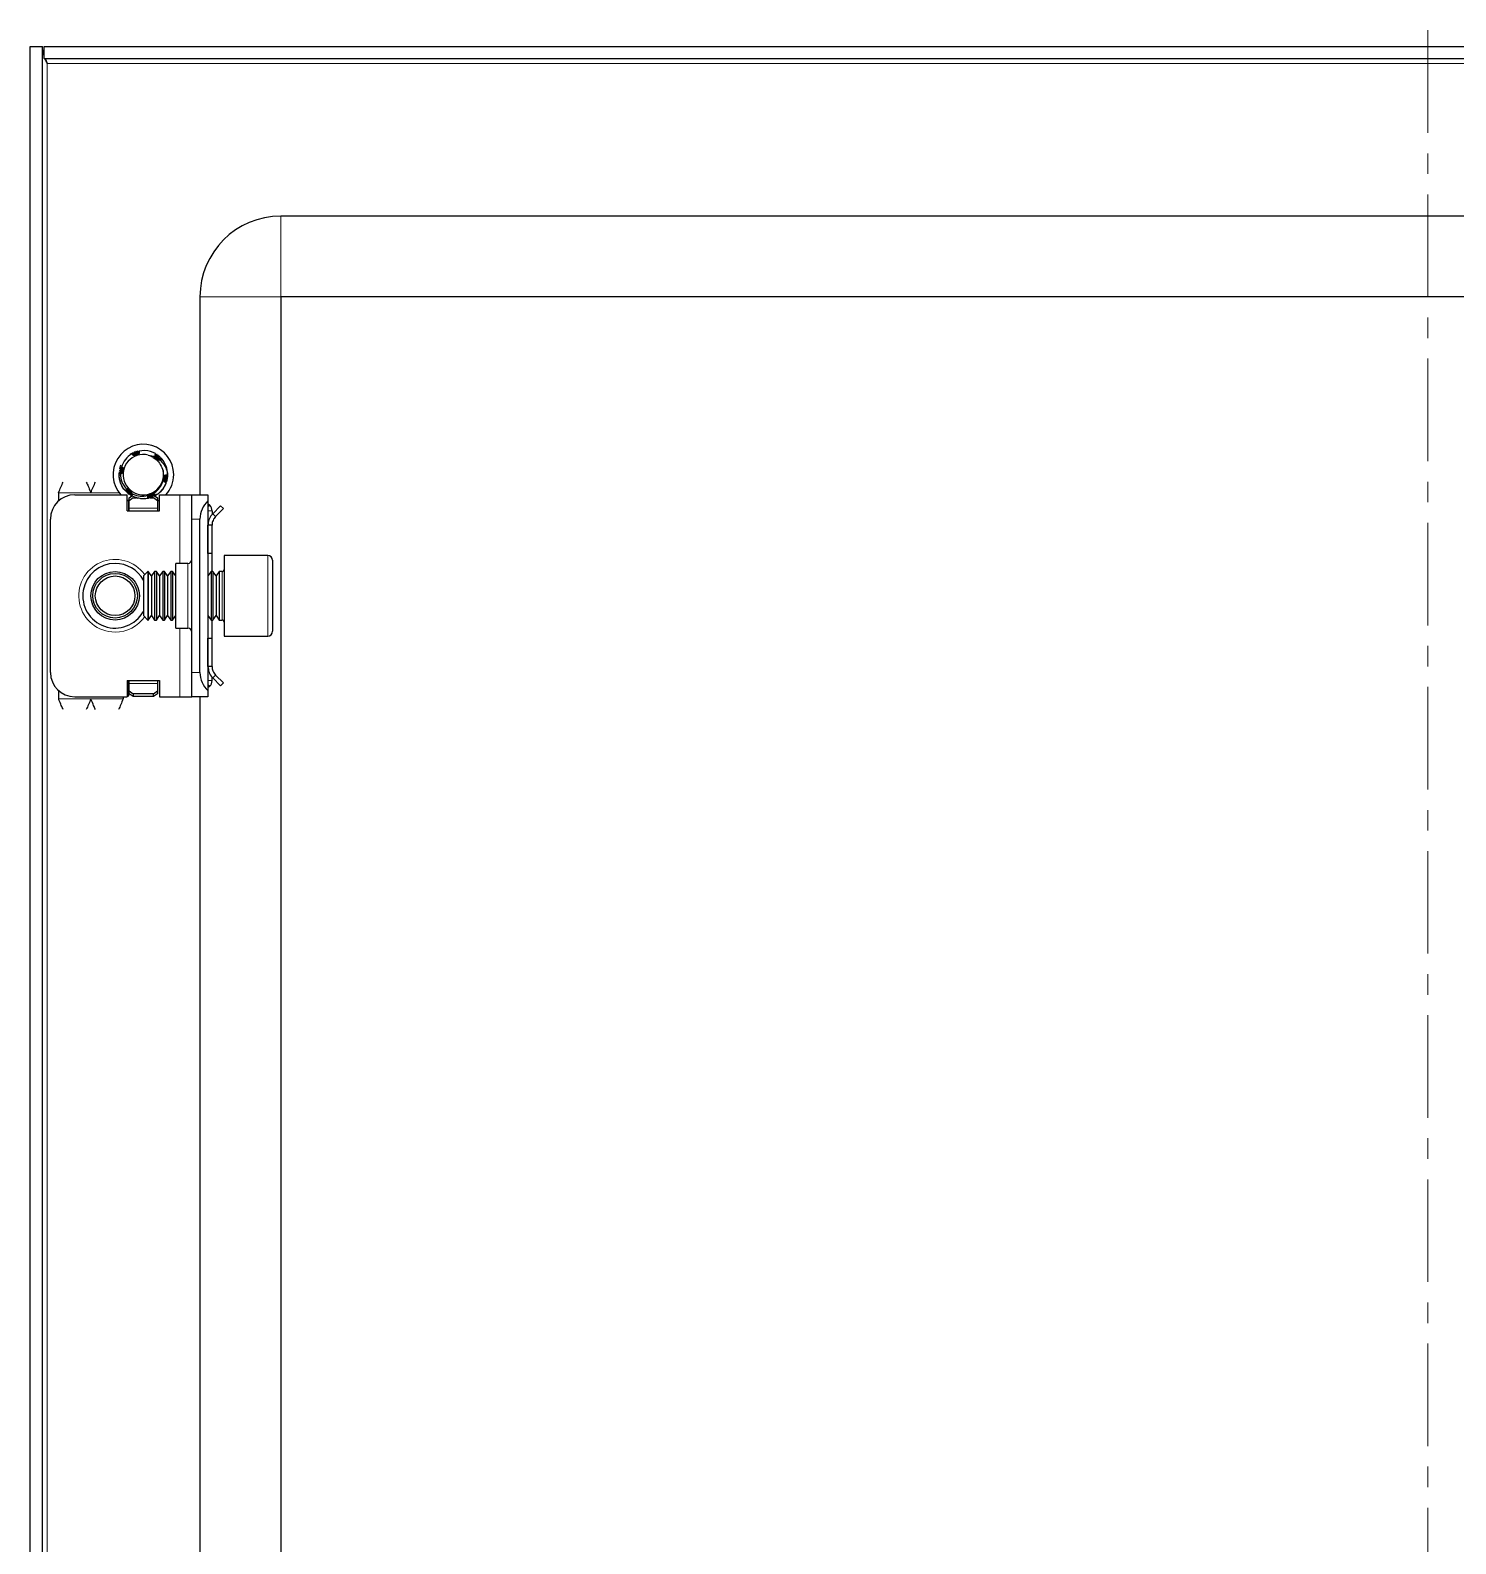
# Model space of a CAD drawing. Header units: millimetres. Extents: x 171 to 1290, y -693 to 1285.
# Drawn here: x 943.4 to 1119.9, y 984.7 to 1172.1 of the extents above; entities that cross this region are included whole.
import ezdxf

# ---------------------------------------------------------------- set-up
doc = ezdxf.new("R2010")
doc.units = ezdxf.units.MM
doc.linetypes.add('CENTERX2', pattern=[20.32, 12.7, -2.54, 2.54, -2.54])
doc.layers.add('FORMAT', color=7, linetype='Continuous')

msp = doc.modelspace()

# ---------------------------------------------------------------- linework, layer by layer
at = {"color": 7, "linetype": 'Continuous', "lineweight": 25}
for p, q in [((943.44, 1170.09), (944.94, 1170.09)), ((943.44, -590.91), (943.44, 1170.09)), ((944.94, -590.91), (944.94, 1170.09)), ((945.14, 1168.59), (945.14, 1170.09)), ((945.14, 1170.09), (1287.74, 1170.09)), ((945.14, 1168.59), (1287.74, 1168.59)), ((1258.44, 1149.09), (974.44, 1149.09)), ((964.44, 1139.09), (964.44, 1114.59)), ((974.44, 1139.09), (974.44, -559.91)), ((1258.44, 1139.09), (974.44, 1139.09)), ((955.82, 1119.61), (956.02, 1119.73)), ((955.99, 1119.72), (955.95, 1119.69)), ((955.99, 1119.65), (955.95, 1119.69)), ((955.99, 1119.72), (956.21, 1119.8)), ((956.17, 1119.81), (956.13, 1119.79)), ((956.36, 1119.89), (956.32, 1119.87)), ((956.36, 1119.89), (956.59, 1119.96)), ((956.56, 1119.96), (956.51, 1119.94)), ((956.75, 1120.01), (956.7, 1120)), ((957.64, 1120.08), (956.89, 1120.01)), ((959.13, 1119.57), (959.09, 1119.59)), ((959.3, 1119.44), (959.26, 1119.47)), ((959.46, 1119.31), (959.42, 1119.34)), ((959.6, 1119.17), (959.57, 1119.2)), ((959.6, 1119.17), (959.72, 1119.04)), ((959.71, 1119.05), (959.7, 1119.07)), ((954.44, 1117.18), (954.47, 1117.44)), ((954.44, 1116.98), (954.46, 1117.22)), ((954.44, 1117.18), (954.44, 1117.13)), ((954.44, 1116.98), (954.44, 1116.93)), ((954.45, 1117.39), (954.45, 1117.34)), ((954.45, 1116.78), (954.46, 1116.73)), ((954.48, 1117.6), (954.47, 1117.55)), ((954.48, 1116.59), (954.49, 1116.54)), ((954.52, 1117.79), (954.51, 1117.75)), ((954.52, 1117.79), (954.6, 1118.03)), ((954.57, 1117.98), (954.56, 1117.94)), ((959.73, 1117.96), (959.9, 1117.55)), ((960.43, 1116.89), (960.37, 1116.58)), ((960.41, 1116.69), (960.42, 1116.74)), ((960.43, 1116.89), (960.43, 1116.94)), ((960.44, 1117.09), (960.44, 1117.09)), ((946.94, 1114.84), (946.94, 1113.83)), ((954.52, 1116.41), (954.53, 1116.36)), ((954.57, 1116.23), (954.58, 1116.18)), ((954.62, 1116.05), (954.63, 1116.04)), ((955.21, 1115.08), (955.24, 1115.05)), ((955.35, 1114.94), (955.38, 1114.91)), ((955.66, 1114.68), (955.45, 1114.86)), ((955.5, 1114.8), (955.53, 1114.77)), ((959.7, 1115.12), (959.54, 1115)), ((959.68, 1115.16), (959.56, 1114.97)), ((960.21, 1115.97), (960.1, 1115.79)), ((960.22, 1115.97), (960.12, 1115.79)), ((960.27, 1116.11), (960.29, 1116.15)), ((960.33, 1116.29), (960.34, 1116.34)), ((960.38, 1116.48), (960.39, 1116.53)), ((948.94, 1114.59), (955.44, 1114.59)), ((955.44, 1112.59), (955.44, 1114.59)), ((955.64, 1113.8), (955.44, 1113.92)), ((955.64, 1112.59), (955.64, 1113.8)), ((955.66, 1114.68), (955.7, 1114.65)), ((955.69, 1114.21), (956.03, 1114.45)), ((956.19, 1114.21), (955.69, 1113.86)), ((955.69, 1113.86), (955.69, 1114.21)), ((955.69, 1112.94), (955.69, 1113.86)), ((955.69, 1112.59), (955.69, 1112.94)), ((955.83, 1114.56), (955.87, 1114.53)), ((956.01, 1114.45), (955.87, 1114.57)), ((956.01, 1114.45), (956.01, 1114.56)), ((956.01, 1114.45), (956.05, 1114.43)), ((956.19, 1114.21), (956.59, 1114.21)), ((956.36, 1114.29), (956.41, 1114.27)), ((956.54, 1114.23), (956.58, 1114.21)), ((956.72, 1114.18), (956.76, 1114.17)), ((958.04, 1114.15), (958.08, 1114.16)), ((958.28, 1114.21), (958.69, 1114.21)), ((959.19, 1113.86), (958.69, 1114.21)), ((958.78, 1114.5), (959.19, 1114.21)), ((959.19, 1114.21), (959.19, 1113.86)), ((959.44, 1113.92), (959.19, 1113.77)), ((959.19, 1113.86), (959.19, 1112.94)), ((959.19, 1112.94), (959.19, 1112.59)), ((959.44, 1112.59), (959.44, 1114.59)), ((959.44, 1114.59), (961.94, 1114.59)), ((961.94, 1114.59), (963.44, 1114.59)), ((963.44, 1114.59), (965.44, 1114.59)), ((963.44, 1111.59), (963.44, 1114.59)), ((965.44, 1114.59), (965.44, 1113.83)), ((965.44, 1113.83), (965.44, 1090.35)), ((965.44, 1113.5), (965.65, 1113.3)), ((966.02, 1112.25), (967, 1113.23)), ((966.38, 1111.9), (967.35, 1112.88)), ((967, 1113.23), (967.35, 1112.88)), ((945.94, 1092.59), (945.94, 1111.59)), ((955.44, 1112.59), (959.44, 1112.59)), ((963.44, 1092.59), (963.44, 1111.59)), ((964.44, 1092.59), (964.44, 1111.59)), ((965.94, 1112.59), (965.94, 1112.13)), ((966.38, 1111.9), (966.02, 1112.25)), ((965.94, 1110.84), (965.44, 1110.84)), ((965.44, 1107.34), (965.44, 1110.84)), ((965.94, 1107.34), (965.94, 1110.84)), ((965.94, 1107.34), (965.44, 1107.34)), ((965.94, 1105.09), (965.94, 1107.34)), ((962.94, 1106.09), (961.44, 1106.09)), ((961.44, 1098.09), (961.44, 1106.09)), ((972.84, 1107.09), (967.44, 1107.09)), ((967.44, 1107.09), (967.44, 1099.4)), ((973.44, 1106.49), (973.44, 1099.72)), ((957.99, 1105.09), (957.44, 1104.54)), ((957.44, 1104.54), (957.44, 1100.77)), ((958.05, 1105.09), (957.99, 1105.09)), ((957.99, 1105.09), (957.99, 1100.47)), ((958.44, 1104.54), (958.05, 1105.09)), ((958.05, 1105.09), (958.05, 1104.62)), ((958.05, 1104.62), (958.05, 1099.09)), ((958.83, 1105.09), (958.44, 1104.54)), ((958.44, 1104.54), (958.44, 1104.15)), ((958.44, 1104.15), (958.44, 1099.64)), ((959.05, 1105.09), (958.83, 1105.09)), ((958.83, 1105.09), (958.83, 1104.62)), ((958.83, 1104.62), (958.83, 1099.09)), ((959.44, 1104.54), (959.05, 1105.09)), ((959.05, 1105.09), (959.05, 1104.62)), ((959.05, 1104.62), (959.05, 1099.09)), ((959.83, 1105.09), (959.44, 1104.54)), ((959.44, 1104.54), (959.44, 1104.15)), ((959.44, 1104.15), (959.44, 1099.64)), ((960.05, 1105.09), (959.83, 1105.09)), ((959.83, 1105.09), (959.83, 1104.62)), ((959.83, 1104.62), (959.83, 1099.09)), ((960.44, 1104.54), (960.05, 1105.09)), ((960.05, 1105.09), (960.05, 1104.62)), ((960.05, 1104.62), (960.05, 1099.09)), ((960.83, 1105.09), (960.44, 1104.54)), ((960.44, 1104.54), (960.44, 1104.15)), ((960.44, 1104.15), (960.44, 1099.64)), ((961.05, 1105.09), (960.83, 1105.09)), ((960.83, 1105.09), (960.83, 1104.62)), ((960.83, 1104.62), (960.83, 1099.09)), ((961.44, 1104.54), (961.05, 1105.09)), ((961.05, 1105.09), (961.05, 1104.62)), ((961.05, 1104.62), (961.05, 1099.09)), ((965.83, 1105.09), (965.44, 1104.54)), ((966.05, 1105.09), (965.83, 1105.09)), ((965.83, 1105.09), (965.83, 1104.62)), ((965.83, 1104.62), (965.83, 1099.09)), ((966.44, 1104.54), (966.05, 1105.09)), ((966.05, 1105.09), (966.05, 1104.62)), ((966.05, 1104.62), (966.05, 1099.09)), ((966.83, 1105.09), (966.44, 1104.54)), ((966.44, 1104.54), (966.44, 1104.15)), ((966.44, 1104.15), (966.44, 1099.64)), ((967.19, 1105.09), (966.83, 1105.09)), ((966.83, 1105.09), (966.83, 1104.62)), ((966.83, 1104.62), (966.83, 1099.09)), ((957.44, 1100.77), (957.44, 1099.64)), ((957.99, 1100.47), (957.99, 1099.09)), ((973.44, 1099.72), (973.44, 1097.69)), ((957.44, 1099.64), (957.99, 1099.09)), ((957.99, 1099.09), (958.05, 1099.09)), ((958.05, 1099.09), (958.44, 1099.64)), ((958.44, 1099.64), (958.83, 1099.09)), ((958.83, 1099.09), (959.05, 1099.09)), ((959.05, 1099.09), (959.44, 1099.64)), ((959.44, 1099.64), (959.83, 1099.09)), ((959.83, 1099.09), (960.05, 1099.09)), ((960.05, 1099.09), (960.44, 1099.64)), ((960.44, 1099.64), (960.83, 1099.09)), ((960.83, 1099.09), (961.05, 1099.09)), ((961.05, 1099.09), (961.44, 1099.64)), ((961.44, 1098.09), (962.94, 1098.09)), ((965.44, 1099.64), (965.83, 1099.09)), ((965.83, 1099.09), (966.05, 1099.09)), ((965.94, 1096.84), (965.94, 1099.09)), ((966.05, 1099.09), (966.44, 1099.64)), ((966.44, 1099.64), (966.83, 1099.09)), ((966.83, 1099.09), (967.19, 1099.09)), ((967.44, 1099.4), (967.44, 1097.09)), ((965.44, 1096.84), (965.94, 1096.84)), ((965.44, 1093.34), (965.44, 1096.84)), ((965.94, 1093.34), (965.94, 1096.84)), ((967.44, 1097.09), (972.84, 1097.09)), ((963.44, 1089.59), (963.44, 1092.59)), ((965.94, 1093.34), (965.44, 1093.34)), ((966.38, 1092.28), (966.02, 1091.93)), ((966.38, 1092.28), (967.35, 1091.3)), ((946.94, 1090.35), (946.94, 1089.34)), ((955.44, 1091.59), (955.44, 1089.59)), ((955.44, 1091.59), (959.44, 1091.59)), ((955.64, 1089.71), (955.64, 1091.59)), ((955.69, 1091.24), (955.69, 1091.59)), ((955.69, 1090.32), (955.69, 1091.24)), ((959.19, 1091.59), (959.19, 1091.24)), ((959.19, 1091.24), (959.19, 1090.32)), ((959.44, 1091.59), (959.44, 1089.59)), ((965.65, 1090.88), (965.44, 1090.68)), ((965.44, 1090.35), (965.44, 1089.59)), ((965.94, 1091.59), (965.94, 1091.98)), ((966.02, 1091.93), (967, 1090.95)), ((967, 1090.95), (967.35, 1091.3)), ((948.94, 1089.59), (955.44, 1089.59)), ((954.94, 1089.59), (954.94, 1089.34)), ((955.44, 1089.71), (955.64, 1089.71)), ((955.69, 1089.97), (955.69, 1090.32)), ((955.69, 1090.32), (956.19, 1089.97)), ((956.19, 1089.62), (955.69, 1089.97)), ((956.19, 1089.97), (956.19, 1089.62)), ((958.69, 1089.97), (956.19, 1089.97)), ((958.69, 1089.62), (956.19, 1089.62)), ((958.69, 1089.97), (959.19, 1090.32)), ((958.69, 1089.62), (958.69, 1089.97)), ((959.19, 1089.97), (958.69, 1089.62)), ((959.19, 1090.32), (959.19, 1089.97)), ((959.44, 1089.59), (961.94, 1089.59)), ((961.94, 1089.59), (963.44, 1089.59)), ((965.44, 1089.59), (963.44, 1089.59)), ((964.44, 1089.59), (964.44, 614.59))]:
    msp.add_line(p, q, dxfattribs=at)
at = {"color": 8, "linetype": 'Continuous', "lineweight": 18}
for p, q in [((945.54, -588.81), (945.54, 1167.99)), ((945.54, 1167.99), (1287.34, 1167.99)), ((974.44, 1139.09), (974.44, 1149.09)), ((974.44, 1139.09), (964.44, 1139.09)), ((946.94, 1114.84), (950.94, 1114.84)), ((950.94, 1114.84), (954.44, 1114.84)), ((959.19, 1112.94), (955.69, 1112.94)), ((961.94, 1106.09), (961.94, 1114.59)), ((965.44, 1113.09), (965.65, 1113.3)), ((964.44, 1111.59), (963.44, 1111.59)), ((965.44, 1112.59), (965.94, 1112.59)), ((962.94, 1098.09), (962.94, 1106.09)), ((972.84, 1099.4), (972.84, 1107.09)), ((967.19, 1099.09), (967.19, 1105.09)), ((961.94, 1089.59), (961.94, 1098.09)), ((972.84, 1097.09), (972.84, 1099.4)), ((963.44, 1092.59), (964.44, 1092.59)), ((955.69, 1091.24), (959.19, 1091.24)), ((965.44, 1091.59), (965.94, 1091.59)), ((965.44, 1091.09), (965.65, 1090.88)), ((946.94, 1089.34), (950.94, 1089.34)), ((954.94, 1089.34), (950.94, 1089.34))]:
    msp.add_line(p, q, dxfattribs=at)
at = {"color": 7, "linetype": 'Continuous', "lineweight": 25}
for radius in [3, 2.76, 2.45]:
    msp.add_circle((953.94, 1102.09), radius, dxfattribs=at)
for centre, radius, start, end in [((974.44, 1139.09), 10, 90, 180), ((957.44, 1117.09), 3.75, 0, 221.8103), ((957.44, 1117.09), 2.5, 108.5944, 168.5944), ((957.44, 1117.09), 2.5, 75.8881, 108.5944), ((957.44, 1117.09), 3, 59.9286, 86.2193), ((957.44, 1117.09), 3, 360, 40.7437), ((957.44, 1117.09), 2.5, 168.5944, 228.5944), ((957.44, 1117.09), 2.5, 288.5944, 348.5944), ((957.44, 1117.09), 2.5, 348.5944, 10.5165), ((957.44, 1117.09), 3.75, 318.1897, 0), ((957.44, 1117.09), 2.5, 228.5944, 288.5944), ((948.94, 1111.59), 3, 90, 180), ((967.44, 1111.59), 3, 131.8103, 180), ((964.94, 1112.59), 1, 360, 45), ((953.94, 1102.09), 4, 90, 331.045), ((953.94, 1102.09), 4, 28.955, 90), ((962.94, 1106.59), 0.5, 270, 0), ((967.19, 1105.34), 0.25, 270, 0), ((972.84, 1106.49), 0.6, 0, 90), ((962.94, 1097.59), 0.5, 0, 90), ((967.19, 1098.84), 0.25, 360, 90), ((972.84, 1097.69), 0.6, 270, 360), ((948.94, 1092.59), 3, 180, 270), ((967.44, 1092.59), 3, 180, 228.1897), ((964.94, 1091.59), 1, 315, 0)]:
    msp.add_arc(centre, radius, start, end, dxfattribs=at)
at = {"color": 8, "linetype": 'Continuous', "lineweight": 18}
for start, end in [(35.4622, 270), (270, 324.5378)]:
    msp.add_arc((953.94, 1102.09), 4.5, start, end, dxfattribs=at)
at = {"color": 7, "linetype": 'Continuous', "lineweight": 25}
for points, knots in [([(945.14, 1168.98), (945.13, 1169.01), (944.99, 1169.38), (944.96, 1169.75), (944.94, 1170.09)], [0, 0, 0, 0, 0.09093, 1, 1, 1, 1]), ([(945.54, 1167.99), (945.45, 1168.17), (945.36, 1168.37), (945.29, 1168.57), (945.28, 1168.59)], [0, 0, 0, 0, 0.908361, 1, 1, 1, 1]), ([(955.98, 1119.64), (955.9, 1119.59), (955.55, 1119.36), (955.06, 1118.86), (954.84, 1118.3), (954.74, 1118.06)], [0, 0, 0, 0, 0.128781, 0.613629, 1, 1, 1, 1]), ([(956.64, 1119.46), (956.63, 1119.46), (956.58, 1119.44), (956.5, 1119.43), (956.41, 1119.43), (956.31, 1119.44), (956.23, 1119.47), (956.15, 1119.5), (956.07, 1119.55), (956.01, 1119.6), (955.98, 1119.63), (955.98, 1119.64)], [0, 0, 0, 0, 0.04296, 0.1733, 0.274263, 0.401081, 0.527716, 0.654259, 0.780759, 0.936852, 1, 1, 1, 1]), ([(955.99, 1119.72), (956.02, 1119.7), (956.08, 1119.66), (956.15, 1119.59), (956.19, 1119.53), (956.21, 1119.49), (956.21, 1119.48)], [0, 0, 0, 0, 0.319514, 0.608493, 0.891527, 1, 1, 1, 1]), ([(956.28, 1119.45), (956.28, 1119.45), (956.28, 1119.49), (956.27, 1119.56), (956.24, 1119.65), (956.19, 1119.73), (956.15, 1119.77), (956.13, 1119.79)], [0, 0, 0, 0, 0.00279, 0.269575, 0.536371, 0.765499, 1, 1, 1, 1]), ([(956.17, 1119.81), (956.2, 1119.79), (956.26, 1119.75), (956.32, 1119.67), (956.36, 1119.59), (956.39, 1119.51), (956.39, 1119.46), (956.39, 1119.43)], [0, 0, 0, 0, 0.234253, 0.442787, 0.646465, 0.841043, 1, 1, 1, 1]), ([(956.43, 1119.43), (956.43, 1119.46), (956.44, 1119.52), (956.43, 1119.62), (956.41, 1119.71), (956.37, 1119.8), (956.34, 1119.85), (956.32, 1119.87)], [0, 0, 0, 0, 0.181695, 0.396783, 0.61186, 0.803681, 1, 1, 1, 1]), ([(956.36, 1119.89), (956.39, 1119.87), (956.44, 1119.82), (956.49, 1119.74), (956.52, 1119.65), (956.54, 1119.57), (956.54, 1119.5), (956.53, 1119.45), (956.53, 1119.44)], [0, 0, 0, 0, 0.2087239, 0.3910499, 0.5682192, 0.7368298, 0.8948531, 1, 1, 1, 1]), ([(956.55, 1119.44), (956.55, 1119.45), (956.57, 1119.49), (956.58, 1119.56), (956.59, 1119.66), (956.58, 1119.76), (956.56, 1119.86), (956.53, 1119.91), (956.51, 1119.94)], [0, 0, 0, 0, 0.043388, 0.23288, 0.422274, 0.611632, 0.803279, 1, 1, 1, 1]), ([(956.56, 1119.96), (956.58, 1119.93), (956.62, 1119.88), (956.66, 1119.79), (956.68, 1119.71), (956.68, 1119.62), (956.67, 1119.55), (956.65, 1119.49), (956.64, 1119.47), (956.63, 1119.46)], [0, 0, 0, 0, 0.198483, 0.367712, 0.531083, 0.685778, 0.830503, 0.965152, 1, 1, 1, 1]), ([(956.89, 1120.01), (956.9, 1120), (956.92, 1119.95), (956.94, 1119.88), (956.94, 1119.79), (956.92, 1119.72), (956.88, 1119.64), (956.82, 1119.56), (956.73, 1119.49), (956.67, 1119.47), (956.64, 1119.46)], [0, 0, 0, 0, 0.098631, 0.238541, 0.378532, 0.49895, 0.601027, 0.777401, 0.9101, 1, 1, 1, 1]), ([(956.66, 1119.48), (956.67, 1119.5), (956.7, 1119.55), (956.73, 1119.64), (956.75, 1119.74), (956.75, 1119.86), (956.72, 1119.95), (956.7, 1120)], [0, 0, 0, 0, 0.13286, 0.29106, 0.491007, 0.69089, 1, 1, 1, 1]), ([(956.75, 1120.01), (956.76, 1119.98), (956.79, 1119.93), (956.82, 1119.85), (956.82, 1119.76), (956.82, 1119.69), (956.79, 1119.59), (956.75, 1119.53), (956.72, 1119.5)], [0, 0, 0, 0, 0.16279, 0.324686, 0.479688, 0.626058, 0.76302, 1, 1, 1, 1]), ([(956.74, 1119.51), (956.75, 1119.51), (956.77, 1119.54), (956.81, 1119.6), (956.85, 1119.68), (956.88, 1119.77), (956.9, 1119.86), (956.9, 1119.95), (956.89, 1119.99), (956.89, 1120.01)], [0, 0, 0, 0, 0.036757, 0.196192, 0.355485, 0.51469, 0.719746, 0.882005, 1, 1, 1, 1]), ([(958.05, 1119.51), (958.33, 1119.46), (958.63, 1119.41), (958.89, 1119.28), (958.9, 1119.28)], [0, 0, 0, 0, 0.9656715, 1, 1, 1, 1]), ([(958.05, 1119.51), (958.14, 1119.48), (958.28, 1119.42), (958.4, 1119.35), (958.45, 1119.32)], [0, 0, 0, 0, 0.681733, 1, 1, 1, 1]), ([(958.45, 1119.32), (958.52, 1119.29), (958.84, 1119.13), (959.35, 1118.71), (959.6, 1118.21), (959.73, 1117.96)], [0, 0, 0, 0, 0.130652, 0.560007, 1, 1, 1, 1]), ([(958.9, 1119.28), (958.9, 1119.29), (958.89, 1119.34), (958.88, 1119.41), (958.88, 1119.5), (958.9, 1119.6), (958.93, 1119.66), (958.94, 1119.69)], [0, 0, 0, 0, 0.113604, 0.31095, 0.508229, 0.75166, 1, 1, 1, 1]), ([(958.96, 1119.68), (958.96, 1119.64), (958.96, 1119.57), (958.93, 1119.47), (958.9, 1119.41), (958.89, 1119.39), (958.89, 1119.39)], [0, 0, 0, 0, 0.357139, 0.680979, 0.998183, 1, 1, 1, 1]), ([(958.9, 1119.3), (958.92, 1119.32), (958.97, 1119.36), (959.02, 1119.43), (959.07, 1119.51), (959.08, 1119.56), (959.09, 1119.59)], [0, 0, 0, 0, 0.228254, 0.510351, 0.752319, 1, 1, 1, 1]), ([(959.51, 1118.87), (959.49, 1118.87), (959.45, 1118.86), (959.36, 1118.85), (959.26, 1118.86), (959.17, 1118.9), (959.09, 1118.95), (959.01, 1119.04), (958.94, 1119.15), (958.91, 1119.24), (958.9, 1119.28)], [0, 0, 0, 0, 0.073646, 0.169563, 0.351373, 0.438893, 0.519676, 0.682906, 0.8512, 1, 1, 1, 1]), ([(959.13, 1119.57), (959.13, 1119.53), (959.12, 1119.46), (959.09, 1119.37), (959.04, 1119.29), (958.99, 1119.23), (958.95, 1119.2), (958.93, 1119.19)], [0, 0, 0, 0, 0.240212, 0.454711, 0.664287, 0.864517, 1, 1, 1, 1]), ([(958.95, 1119.15), (958.97, 1119.16), (959.03, 1119.19), (959.11, 1119.25), (959.17, 1119.31), (959.23, 1119.39), (959.25, 1119.45), (959.26, 1119.47)], [0, 0, 0, 0, 0.172104, 0.391099, 0.610089, 0.802801, 1, 1, 1, 1]), ([(959.3, 1119.44), (959.29, 1119.41), (959.28, 1119.34), (959.23, 1119.25), (959.18, 1119.18), (959.12, 1119.13), (959.06, 1119.09), (959.01, 1119.08), (958.99, 1119.07)], [0, 0, 0, 0, 0.209239, 0.392702, 0.571062, 0.740844, 0.899958, 1, 1, 1, 1]), ([(959.01, 1119.05), (959.02, 1119.05), (959.06, 1119.06), (959.13, 1119.08), (959.23, 1119.13), (959.3, 1119.19), (959.37, 1119.26), (959.4, 1119.31), (959.42, 1119.34)], [0, 0, 0, 0, 0.0505002, 0.2411237, 0.4316534, 0.6221537, 0.8086921, 1, 1, 1, 1]), ([(959.46, 1119.31), (959.44, 1119.28), (959.42, 1119.21), (959.37, 1119.14), (959.31, 1119.07), (959.24, 1119.03), (959.16, 1119), (959.11, 1118.98), (959.07, 1118.98), (959.07, 1118.98)], [0, 0, 0, 0, 0.198035, 0.367663, 0.531495, 0.686664, 0.831818, 0.981917, 1, 1, 1, 1]), ([(959.08, 1118.97), (959.09, 1118.97), (959.12, 1118.97), (959.19, 1118.98), (959.27, 1119), (959.36, 1119.03), (959.43, 1119.07), (959.51, 1119.13), (959.55, 1119.18), (959.57, 1119.2)], [0, 0, 0, 0, 0.018281, 0.175639, 0.332896, 0.490097, 0.647274, 0.821632, 1, 1, 1, 1]), ([(959.6, 1119.17), (959.58, 1119.15), (959.56, 1119.09), (959.5, 1119.03), (959.43, 1118.98), (959.36, 1118.94), (959.28, 1118.92), (959.21, 1118.91), (959.16, 1118.92), (959.13, 1118.93)], [0, 0, 0, 0, 0.159446, 0.318034, 0.469983, 0.61348, 0.747649, 0.872856, 1, 1, 1, 1]), ([(959.15, 1118.92), (959.18, 1118.91), (959.24, 1118.9), (959.32, 1118.9), (959.4, 1118.91), (959.48, 1118.93), (959.59, 1118.98), (959.66, 1119.03), (959.7, 1119.07)], [0, 0, 0, 0, 0.149407, 0.278563, 0.407661, 0.536722, 0.727045, 1, 1, 1, 1]), ([(959.71, 1119.05), (959.7, 1119.02), (959.66, 1118.98), (959.6, 1118.92), (959.54, 1118.89), (959.51, 1118.87), (959.51, 1118.87)], [0, 0, 0, 0, 0.315056, 0.630194, 0.945514, 1, 1, 1, 1]), ([(959.51, 1118.87), (959.53, 1118.85), (959.78, 1118.63), (960.12, 1118.17), (960.37, 1117.56), (960.42, 1117.21), (960.44, 1117.09)], [0, 0, 0, 0, 0.050685, 0.485619, 0.826643, 1, 1, 1, 1]), ([(954.44, 1117.18), (954.47, 1117.2), (954.53, 1117.23), (954.63, 1117.25), (954.72, 1117.26), (954.77, 1117.25), (954.79, 1117.25)], [0, 0, 0, 0, 0.2937792, 0.5589816, 0.8184942, 1, 1, 1, 1]), ([(954.66, 1117.16), (954.65, 1117.16), (954.6, 1117.17), (954.52, 1117.16), (954.47, 1117.14), (954.44, 1117.13)], [0, 0, 0, 0, 0.236131, 0.613435, 1, 1, 1, 1]), ([(955.21, 1115.08), (955.09, 1115.23), (954.81, 1115.58), (954.52, 1116.24), (954.47, 1116.75), (954.44, 1117)], [0, 0, 0, 0, 0.274163, 0.639603, 1, 1, 1, 1]), ([(954.45, 1117.39), (954.49, 1117.4), (954.55, 1117.43), (954.65, 1117.44), (954.74, 1117.44), (954.82, 1117.42), (954.88, 1117.4), (954.9, 1117.38), (954.9, 1117.38)], [0, 0, 0, 0, 0.227908, 0.430276, 0.627707, 0.816134, 0.99284, 1, 1, 1, 1]), ([(954.83, 1117.29), (954.83, 1117.29), (954.79, 1117.32), (954.72, 1117.34), (954.63, 1117.36), (954.53, 1117.36), (954.48, 1117.35), (954.45, 1117.34)], [0, 0, 0, 0, 0.0501556, 0.3045132, 0.5588802, 0.7769031, 1, 1, 1, 1]), ([(954.55, 1116.35), (954.53, 1116.39), (954.47, 1116.54), (954.46, 1116.7), (954.45, 1116.82)], [0, 0, 0, 0, 0.2829098, 1, 1, 1, 1]), ([(954.92, 1117.41), (954.89, 1117.43), (954.84, 1117.47), (954.75, 1117.51), (954.66, 1117.54), (954.56, 1117.55), (954.5, 1117.55), (954.47, 1117.55)], [0, 0, 0, 0, 0.19243, 0.403622, 0.614801, 0.805152, 1, 1, 1, 1]), ([(954.48, 1117.6), (954.52, 1117.6), (954.58, 1117.62), (954.68, 1117.62), (954.77, 1117.61), (954.84, 1117.58), (954.91, 1117.54), (954.94, 1117.51), (954.96, 1117.49)], [0, 0, 0, 0, 0.205811, 0.38496, 0.558827, 0.724121, 0.878934, 1, 1, 1, 1]), ([(954.94, 1117.54), (954.92, 1117.56), (954.88, 1117.61), (954.8, 1117.67), (954.71, 1117.71), (954.61, 1117.74), (954.55, 1117.75), (954.51, 1117.75)], [0, 0, 0, 0, 0.183111, 0.381533, 0.579913, 0.787111, 1, 1, 1, 1]), ([(954.52, 1117.79), (954.56, 1117.8), (954.62, 1117.81), (954.72, 1117.79), (954.8, 1117.77), (954.87, 1117.73), (954.93, 1117.68), (954.96, 1117.64), (954.97, 1117.62)], [0, 0, 0, 0, 0.207037, 0.38272, 0.55212, 0.712365, 0.86221, 1, 1, 1, 1]), ([(954.56, 1117.92), (954.57, 1117.94), (954.59, 1118.06), (954.64, 1118.16), (954.68, 1118.24)], [0, 0, 0, 0, 0.218168, 1, 1, 1, 1]), ([(954.98, 1117.63), (954.97, 1117.65), (954.95, 1117.69), (954.89, 1117.76), (954.82, 1117.83), (954.73, 1117.88), (954.65, 1117.92), (954.59, 1117.93), (954.56, 1117.94)], [0, 0, 0, 0, 0.112687, 0.266978, 0.464332, 0.661607, 0.829157, 1, 1, 1, 1]), ([(954.57, 1117.98), (954.6, 1117.98), (954.66, 1117.98), (954.75, 1117.96), (954.82, 1117.92), (954.88, 1117.87), (954.93, 1117.81), (954.97, 1117.76), (954.99, 1117.72), (954.99, 1117.7)], [0, 0, 0, 0, 0.164802, 0.328662, 0.485343, 0.633184, 0.771489, 0.900657, 1, 1, 1, 1]), ([(954.99, 1117.58), (954.98, 1117.56), (954.96, 1117.48), (954.91, 1117.38), (954.84, 1117.29), (954.77, 1117.23), (954.7, 1117.18), (954.65, 1117.15), (954.61, 1117.13), (954.6, 1117.13)], [0, 0, 0, 0, 0.125166, 0.336769, 0.488675, 0.640371, 0.791962, 0.943503, 1, 1, 1, 1]), ([(954.6, 1117.13), (954.61, 1117.06), (954.62, 1116.66), (954.8, 1115.99), (955.17, 1115.52), (955.34, 1115.29)], [0, 0, 0, 0, 0.108003, 0.585763, 1, 1, 1, 1]), ([(954.74, 1118.06), (954.74, 1118.06), (954.77, 1118.05), (954.82, 1118.02), (954.89, 1117.97), (954.93, 1117.92), (954.97, 1117.84), (955, 1117.74), (955, 1117.64), (954.99, 1117.59), (954.99, 1117.58)], [0, 0, 0, 0, 0.022761, 0.192243, 0.346896, 0.477535, 0.588677, 0.783334, 0.968624, 1, 1, 1, 1]), ([(955.01, 1117.66), (955, 1117.69), (954.99, 1117.75), (954.95, 1117.84), (954.9, 1117.91), (954.84, 1117.98), (954.79, 1118.03), (954.75, 1118.05), (954.74, 1118.06)], [0, 0, 0, 0, 0.182737, 0.363423, 0.543947, 0.724373, 0.904747, 1, 1, 1, 1]), ([(959.89, 1116.4), (959.88, 1116.44), (959.87, 1116.5), (959.88, 1116.57), (959.89, 1116.6)], [0, 0, 0, 0, 0.5444726, 1, 1, 1, 1]), ([(959.89, 1116.6), (959.89, 1116.6), (959.9, 1116.65), (959.92, 1116.71), (959.94, 1116.75), (959.95, 1116.76)], [0, 0, 0, 0, 0.157682, 0.80304, 1, 1, 1, 1]), ([(959.95, 1116.76), (959.95, 1116.87), (959.97, 1117.13), (959.92, 1117.39), (959.9, 1117.55)], [0, 0, 0, 0, 0.408521, 1, 1, 1, 1]), ([(960.38, 1116.48), (960.34, 1116.48), (960.28, 1116.47), (960.18, 1116.47), (960.1, 1116.49), (960.02, 1116.53), (959.96, 1116.57), (959.93, 1116.6), (959.91, 1116.62)], [0, 0, 0, 0, 0.208898, 0.388587, 0.562428, 0.727295, 0.881578, 1, 1, 1, 1]), ([(959.91, 1116.59), (959.93, 1116.57), (959.96, 1116.53), (960.02, 1116.47), (960.09, 1116.42), (960.17, 1116.38), (960.25, 1116.35), (960.31, 1116.34), (960.34, 1116.34)], [0, 0, 0, 0, 0.1372662, 0.3079499, 0.478578, 0.6491848, 0.8228334, 1, 1, 1, 1]), ([(959.92, 1116.74), (959.93, 1116.73), (959.95, 1116.69), (960.02, 1116.64), (960.1, 1116.59), (960.2, 1116.55), (960.29, 1116.53), (960.35, 1116.53), (960.39, 1116.53)], [0, 0, 0, 0, 0.0698715, 0.2584547, 0.4469509, 0.6354224, 0.81547, 1, 1, 1, 1]), ([(960.41, 1116.69), (960.38, 1116.68), (960.31, 1116.65), (960.21, 1116.65), (960.13, 1116.66), (960.04, 1116.68), (959.98, 1116.71), (959.95, 1116.74), (959.94, 1116.75)], [0, 0, 0, 0, 0.214065, 0.402363, 0.585629, 0.760234, 0.923894, 1, 1, 1, 1]), ([(959.95, 1116.8), (959.95, 1116.82), (959.97, 1116.85), (960.01, 1116.9), (960.07, 1116.95), (960.13, 1117), (960.21, 1117.05), (960.29, 1117.07), (960.37, 1117.09), (960.42, 1117.09), (960.44, 1117.09)], [0, 0, 0, 0, 0.060221, 0.18113, 0.301988, 0.42281, 0.589437, 0.75603, 0.87711, 1, 1, 1, 1]), ([(959.97, 1116.85), (960, 1116.83), (960.05, 1116.79), (960.14, 1116.75), (960.24, 1116.73), (960.33, 1116.72), (960.39, 1116.73), (960.42, 1116.74)], [0, 0, 0, 0, 0.189173, 0.404697, 0.62022, 0.807935, 1, 1, 1, 1]), ([(960.43, 1116.89), (960.4, 1116.88), (960.34, 1116.85), (960.24, 1116.83), (960.15, 1116.83), (960.07, 1116.85), (960.02, 1116.87), (960, 1116.88)], [0, 0, 0, 0, 0.235039, 0.445532, 0.651268, 0.847853, 1, 1, 1, 1]), ([(960.08, 1116.96), (960.11, 1116.95), (960.17, 1116.93), (960.26, 1116.92), (960.35, 1116.92), (960.41, 1116.94), (960.43, 1116.94)], [0, 0, 0, 0, 0.237597, 0.516729, 0.755527, 1, 1, 1, 1]), ([(960.44, 1117.1), (960.41, 1117.08), (960.35, 1117.05), (960.25, 1117.02), (960.19, 1117.02), (960.17, 1117.02)], [0, 0, 0, 0, 0.371226, 0.708872, 1, 1, 1, 1]), ([(960.44, 1117.1), (960.44, 1117.05), (960.44, 1116.97), (960.43, 1116.89), (960.42, 1116.87)], [0, 0, 0, 0, 0.659859, 1, 1, 1, 1]), ([(946.94, 1114.84), (947.03, 1115.08), (947.22, 1115.57), (947.42, 1115.97), (947.51, 1116.16)], [0, 0, 0, 0, 0.502065, 1, 1, 1, 1]), ([(950.37, 1116.15), (950.45, 1116), (950.62, 1115.65), (950.81, 1115.16), (950.92, 1114.88), (950.94, 1114.84)], [0, 0, 0, 0, 0.415483, 0.917152, 1, 1, 1, 1]), ([(950.94, 1114.84), (951.03, 1115.08), (951.22, 1115.57), (951.42, 1115.97), (951.51, 1116.16)], [0, 0, 0, 0, 0.502065, 1, 1, 1, 1]), ([(954.75, 1115.79), (954.73, 1115.82), (954.64, 1115.96), (954.59, 1116.12), (954.56, 1116.25)], [0, 0, 0, 0, 0.192577, 1, 1, 1, 1]), ([(955.13, 1115.21), (955.09, 1115.25), (954.95, 1115.38), (954.86, 1115.56), (954.79, 1115.68)], [0, 0, 0, 0, 0.288707, 1, 1, 1, 1]), ([(955.21, 1115.08), (955.23, 1115.1), (955.26, 1115.15), (955.33, 1115.21), (955.4, 1115.25), (955.47, 1115.28), (955.54, 1115.3), (955.61, 1115.3), (955.64, 1115.29), (955.66, 1115.28)], [0, 0, 0, 0, 0.169226, 0.337427, 0.497935, 0.649179, 0.790582, 0.922688, 1, 1, 1, 1]), ([(955.7, 1115.24), (955.7, 1115.25), (955.63, 1115.25), (955.53, 1115.23), (955.42, 1115.19), (955.33, 1115.13), (955.27, 1115.08), (955.24, 1115.05)], [0, 0, 0, 0, 0.046579, 0.362688, 0.551736, 0.740753, 1, 1, 1, 1]), ([(955.34, 1115.29), (955.34, 1115.3), (955.37, 1115.31), (955.42, 1115.33), (955.51, 1115.34), (955.61, 1115.32), (955.71, 1115.27), (955.76, 1115.23), (955.78, 1115.22)], [0, 0, 0, 0, 0.0458661, 0.2307436, 0.3874614, 0.6582461, 0.861978, 1, 1, 1, 1]), ([(955.7, 1115.28), (955.67, 1115.29), (955.61, 1115.31), (955.51, 1115.32), (955.42, 1115.31), (955.37, 1115.3), (955.34, 1115.29)], [0, 0, 0, 0, 0.2517951, 0.502165, 0.752314, 1, 1, 1, 1]), ([(955.35, 1114.94), (955.36, 1114.97), (955.39, 1115.03), (955.45, 1115.1), (955.51, 1115.16), (955.59, 1115.2), (955.65, 1115.22), (955.7, 1115.22), (955.72, 1115.22)], [0, 0, 0, 0, 0.211659, 0.390361, 0.562352, 0.724819, 0.876696, 1, 1, 1, 1]), ([(955.79, 1115.17), (955.76, 1115.16), (955.7, 1115.15), (955.6, 1115.11), (955.52, 1115.06), (955.44, 1114.99), (955.4, 1114.94), (955.38, 1114.91)], [0, 0, 0, 0, 0.190996, 0.383798, 0.576553, 0.78528, 1, 1, 1, 1]), ([(955.5, 1114.8), (955.51, 1114.84), (955.53, 1114.9), (955.58, 1114.99), (955.63, 1115.05), (955.7, 1115.1), (955.76, 1115.14), (955.79, 1115.14), (955.81, 1115.14)], [0, 0, 0, 0, 0.219212, 0.409339, 0.593597, 0.768568, 0.932394, 1, 1, 1, 1]), ([(955.89, 1115.08), (955.89, 1115.08), (955.86, 1115.08), (955.8, 1115.05), (955.71, 1114.99), (955.64, 1114.93), (955.58, 1114.86), (955.55, 1114.8), (955.53, 1114.77)], [0, 0, 0, 0, 0.002693, 0.20821, 0.413641, 0.619057, 0.807274, 1, 1, 1, 1]), ([(955.66, 1114.68), (955.66, 1114.71), (955.68, 1114.78), (955.72, 1114.87), (955.76, 1114.94), (955.83, 1115), (955.87, 1115.04), (955.91, 1115.05), (955.91, 1115.06)], [0, 0, 0, 0, 0.222831, 0.420099, 0.612409, 0.79585, 0.967895, 1, 1, 1, 1]), ([(955.95, 1114.96), (955.94, 1114.95), (955.9, 1114.93), (955.84, 1114.88), (955.78, 1114.81), (955.73, 1114.73), (955.71, 1114.67), (955.7, 1114.65)], [0, 0, 0, 0, 0.084965, 0.329338, 0.573716, 0.784411, 1, 1, 1, 1]), ([(955.78, 1115.22), (955.79, 1115.21), (955.83, 1115.17), (955.88, 1115.11), (955.93, 1115.03), (955.96, 1114.94), (955.99, 1114.85), (955.99, 1114.8), (955.99, 1114.77)], [0, 0, 0, 0, 0.066273, 0.267344, 0.423096, 0.618734, 0.814089, 1, 1, 1, 1]), ([(955.83, 1114.56), (955.83, 1114.59), (955.84, 1114.66), (955.87, 1114.76), (955.91, 1114.84), (955.95, 1114.89), (955.97, 1114.91), (955.97, 1114.91)], [0, 0, 0, 0, 0.275174, 0.5228455, 0.7652252, 0.9970202, 1, 1, 1, 1]), ([(955.99, 1114.78), (955.97, 1114.75), (955.93, 1114.7), (955.89, 1114.62), (955.88, 1114.56), (955.87, 1114.53)], [0, 0, 0, 0, 0.36332, 0.677837, 1, 1, 1, 1]), ([(955.99, 1114.77), (956.05, 1114.74), (956.38, 1114.56), (957.05, 1114.38), (957.67, 1114.42), (957.97, 1114.49), (957.97, 1114.49)], [0, 0, 0, 0, 0.102158, 0.551599, 0.99962, 1, 1, 1, 1]), ([(956.07, 1114.75), (956.07, 1114.74), (956.07, 1114.71), (956.06, 1114.64), (956.04, 1114.55), (956.01, 1114.49), (955.99, 1114.46)], [0, 0, 0, 0, 0.058255, 0.305509, 0.64716, 1, 1, 1, 1]), ([(957.97, 1114.49), (957.98, 1114.5), (958, 1114.55), (958.06, 1114.63), (958.15, 1114.69), (958.21, 1114.71), (958.24, 1114.72)], [0, 0, 0, 0, 0.153621, 0.528305, 0.811762, 1, 1, 1, 1]), ([(958.22, 1114.19), (958.2, 1114.22), (958.17, 1114.28), (958.14, 1114.37), (958.12, 1114.45), (958.13, 1114.53), (958.15, 1114.61), (958.17, 1114.66), (958.19, 1114.69), (958.2, 1114.7)], [0, 0, 0, 0, 0.195461, 0.359649, 0.517607, 0.666788, 0.806268, 0.936243, 1, 1, 1, 1]), ([(958.26, 1114.71), (958.25, 1114.68), (958.23, 1114.63), (958.21, 1114.54), (958.21, 1114.45), (958.22, 1114.34), (958.25, 1114.26), (958.27, 1114.21)], [0, 0, 0, 0, 0.147065, 0.321231, 0.495346, 0.669443, 1, 1, 1, 1]), ([(958.24, 1114.72), (958.25, 1114.72), (958.3, 1114.74), (958.38, 1114.75), (958.47, 1114.75), (958.54, 1114.74), (958.59, 1114.73), (958.6, 1114.73)], [0, 0, 0, 0, 0.099011, 0.388276, 0.61301, 0.895384, 1, 1, 1, 1]), ([(958.42, 1114.25), (958.39, 1114.28), (958.35, 1114.33), (958.3, 1114.42), (958.27, 1114.5), (958.27, 1114.58), (958.27, 1114.65), (958.28, 1114.69), (958.29, 1114.71)], [0, 0, 0, 0, 0.213002, 0.396975, 0.575181, 0.744364, 0.902779, 1, 1, 1, 1]), ([(958.39, 1114.75), (958.39, 1114.75), (958.37, 1114.71), (958.36, 1114.64), (958.36, 1114.54), (958.38, 1114.44), (958.41, 1114.35), (958.44, 1114.3), (958.46, 1114.27)], [0, 0, 0, 0, 0.019058, 0.219488, 0.419831, 0.620151, 0.807785, 1, 1, 1, 1]), ([(958.61, 1114.33), (958.58, 1114.35), (958.53, 1114.4), (958.47, 1114.48), (958.43, 1114.56), (958.41, 1114.64), (958.41, 1114.71), (958.41, 1114.74), (958.42, 1114.75)], [0, 0, 0, 0, 0.218347, 0.41099, 0.598711, 0.777744, 0.945667, 1, 1, 1, 1]), ([(958.52, 1114.74), (958.52, 1114.73), (958.51, 1114.67), (958.53, 1114.59), (958.55, 1114.5), (958.6, 1114.42), (958.63, 1114.37), (958.65, 1114.35)], [0, 0, 0, 0, 0.114393, 0.350182, 0.585971, 0.790611, 1, 1, 1, 1]), ([(958.8, 1114.42), (958.77, 1114.44), (958.71, 1114.48), (958.64, 1114.55), (958.6, 1114.63), (958.57, 1114.69), (958.57, 1114.73), (958.56, 1114.74)], [0, 0, 0, 0, 0.260762, 0.494805, 0.723794, 0.94279, 1, 1, 1, 1]), ([(958.6, 1114.73), (958.66, 1114.77), (958.98, 1114.95), (959.48, 1115.42), (959.78, 1116), (959.87, 1116.34), (959.89, 1116.4)], [0, 0, 0, 0, 0.104785, 0.513079, 0.918136, 1, 1, 1, 1]), ([(958.62, 1114.77), (958.63, 1114.77), (958.67, 1114.76), (958.74, 1114.73), (958.81, 1114.68), (958.9, 1114.61), (958.94, 1114.54), (958.96, 1114.51)], [0, 0, 0, 0, 0.084477, 0.253367, 0.470159, 0.686909, 1, 1, 1, 1]), ([(958.68, 1114.72), (958.69, 1114.7), (958.69, 1114.65), (958.73, 1114.58), (958.78, 1114.5), (958.82, 1114.46), (958.84, 1114.44)], [0, 0, 0, 0, 0.154183, 0.462567, 0.728091, 1, 1, 1, 1]), ([(958.98, 1114.51), (958.94, 1114.53), (958.88, 1114.57), (958.81, 1114.64), (958.78, 1114.69), (958.76, 1114.71)], [0, 0, 0, 0, 0.362858, 0.693435, 1, 1, 1, 1]), ([(960.27, 1116.11), (960.07, 1115.69), (959.75, 1115.04), (959.16, 1114.64), (958.96, 1114.51)], [0, 0, 0, 0, 0.657042, 1, 1, 1, 1]), ([(959.3, 1114.74), (959.31, 1114.74), (959.32, 1114.75), (959.33, 1114.76), (959.34, 1114.77)], [0, 0, 0, 0, 0.484546, 1, 1, 1, 1]), ([(959.99, 1115.57), (959.97, 1115.52), (959.87, 1115.22), (959.62, 1115.01), (959.42, 1114.83)], [0, 0, 0, 0, 0.171865, 1, 1, 1, 1]), ([(959.45, 1114.86), (959.45, 1114.87), (959.46, 1114.88), (959.47, 1114.89), (959.48, 1114.89)], [0, 0, 0, 0, 0.485158, 1, 1, 1, 1]), ([(959.58, 1114.99), (959.59, 1114.99), (959.6, 1115.01), (959.61, 1115.02), (959.61, 1115.02)], [0, 0, 0, 0, 0.4842322, 1, 1, 1, 1]), ([(960.07, 1115.7), (960.04, 1115.63), (959.96, 1115.42), (959.8, 1115.26), (959.69, 1115.15)], [0, 0, 0, 0, 0.333789, 1, 1, 1, 1]), ([(959.7, 1115.12), (959.71, 1115.13), (959.73, 1115.15), (959.74, 1115.17), (959.75, 1115.18)], [0, 0, 0, 0, 0.296796, 1, 1, 1, 1]), ([(960.33, 1116.29), (960.3, 1116.29), (960.24, 1116.29), (960.15, 1116.3), (960.07, 1116.33), (960, 1116.38), (959.95, 1116.43), (959.91, 1116.48), (959.89, 1116.52), (959.88, 1116.54)], [0, 0, 0, 0, 0.165667, 0.330522, 0.488809, 0.638525, 0.778629, 0.909213, 1, 1, 1, 1]), ([(960.27, 1116.11), (960.24, 1116.11), (960.19, 1116.12), (960.11, 1116.15), (960.04, 1116.19), (959.98, 1116.25), (959.94, 1116.31), (959.9, 1116.37), (959.88, 1116.42), (959.88, 1116.46), (959.88, 1116.47)], [0, 0, 0, 0, 0.154027, 0.307095, 0.452862, 0.590123, 0.718565, 0.838856, 0.95247, 1, 1, 1, 1]), ([(959.91, 1116.45), (959.92, 1116.44), (959.94, 1116.4), (959.99, 1116.33), (960.06, 1116.26), (960.14, 1116.21), (960.21, 1116.17), (960.26, 1116.16), (960.29, 1116.15)], [0, 0, 0, 0, 0.076151, 0.276704, 0.47712, 0.677473, 0.837574, 1, 1, 1, 1]), ([(960.2, 1115.98), (960.19, 1115.92), (960.15, 1115.79), (960.09, 1115.68), (960.05, 1115.62)], [0, 0, 0, 0, 0.462482, 1, 1, 1, 1]), ([(960.38, 1116.48), (960.37, 1116.43), (960.35, 1116.35), (960.32, 1116.28), (960.31, 1116.25)], [0, 0, 0, 0, 0.657988, 1, 1, 1, 1]), ([(958.04, 1114.15), (958.01, 1114.14), (957.69, 1114.08), (957.05, 1114.07), (956.39, 1114.26), (956.05, 1114.43), (955.99, 1114.46)], [0, 0, 0, 0, 0.044285, 0.46488, 0.894202, 1, 1, 1, 1]), ([(956.95, 1114.15), (956.89, 1114.15), (956.74, 1114.16), (956.6, 1114.21), (956.5, 1114.24)], [0, 0, 0, 0, 0.353316, 1, 1, 1, 1]), ([(957.6, 1114.12), (957.54, 1114.11), (957.37, 1114.08), (957.2, 1114.1), (957.1, 1114.11)], [0, 0, 0, 0, 0.399625, 1, 1, 1, 1]), ([(958.08, 1114.17), (958.06, 1114.16), (957.94, 1114.12), (957.81, 1114.11), (957.7, 1114.1)], [0, 0, 0, 0, 0.169871, 1, 1, 1, 1]), ([(958.11, 1114.66), (958.09, 1114.64), (958.04, 1114.6), (958, 1114.54), (957.98, 1114.5), (957.97, 1114.49)], [0, 0, 0, 0, 0.41332, 0.833507, 1, 1, 1, 1]), ([(958.04, 1114.15), (958.03, 1114.18), (958, 1114.23), (957.99, 1114.31), (957.98, 1114.4), (958, 1114.47), (958.03, 1114.56), (958.08, 1114.62), (958.11, 1114.65)], [0, 0, 0, 0, 0.162579, 0.32416, 0.478216, 0.623372, 0.759205, 1, 1, 1, 1]), ([(958.15, 1114.65), (958.15, 1114.65), (958.11, 1114.61), (958.08, 1114.52), (958.06, 1114.41), (958.05, 1114.32), (958.06, 1114.24), (958.07, 1114.19), (958.08, 1114.16)], [0, 0, 0, 0, 0.001313, 0.309582, 0.493731, 0.677835, 0.837663, 1, 1, 1, 1]), ([(958.22, 1114.19), (958.23, 1114.2), (958.25, 1114.2), (958.26, 1114.21), (958.27, 1114.21)], [0, 0, 0, 0, 0.4789775, 1, 1, 1, 1]), ([(958.61, 1114.33), (958.59, 1114.32), (958.53, 1114.29), (958.46, 1114.28), (958.41, 1114.27)], [0, 0, 0, 0, 0.301025, 1, 1, 1, 1]), ([(958.42, 1114.25), (958.42, 1114.26), (958.44, 1114.26), (958.45, 1114.27), (958.46, 1114.27)], [0, 0, 0, 0, 0.476579, 1, 1, 1, 1]), ([(958.61, 1114.33), (958.62, 1114.33), (958.63, 1114.34), (958.65, 1114.34), (958.65, 1114.35)], [0, 0, 0, 0, 0.4764859, 1, 1, 1, 1]), ([(958.8, 1114.42), (958.8, 1114.42), (958.82, 1114.43), (958.83, 1114.43), (958.84, 1114.44)], [0, 0, 0, 0, 0.477867, 1, 1, 1, 1]), ([(959.14, 1114.62), (959.13, 1114.61), (959.08, 1114.58), (959.03, 1114.56), (958.98, 1114.54)], [0, 0, 0, 0, 0.230751, 1, 1, 1, 1]), ([(958.98, 1114.51), (958.98, 1114.52), (959, 1114.53), (959.01, 1114.54), (959.02, 1114.54)], [0, 0, 0, 0, 0.480194, 1, 1, 1, 1]), ([(959.14, 1114.62), (959.15, 1114.63), (959.16, 1114.64), (959.18, 1114.65), (959.18, 1114.65)], [0, 0, 0, 0, 0.482687, 1, 1, 1, 1]), ([(966.02, 1112.25), (965.87, 1112.07), (965.57, 1111.69), (965.44, 1111.16), (965.44, 1110.88), (965.44, 1110.84)], [0, 0, 0, 0, 0.461863, 0.923726, 1, 1, 1, 1]), ([(966.38, 1111.9), (966.26, 1111.75), (966.08, 1111.52), (965.96, 1111.14), (965.94, 1110.94), (965.94, 1110.84)], [0, 0, 0, 0, 0.485042, 0.738404, 1, 1, 1, 1]), ([(965.44, 1093.34), (965.46, 1093.1), (965.52, 1092.62), (965.8, 1092.16), (966, 1091.95), (966.02, 1091.93)], [0, 0, 0, 0, 0.461863, 0.923726, 1, 1, 1, 1]), ([(965.94, 1093.34), (965.96, 1093.15), (965.99, 1092.86), (966.18, 1092.51), (966.31, 1092.36), (966.38, 1092.28)], [0, 0, 0, 0, 0.485042, 0.738404, 1, 1, 1, 1]), ([(947.51, 1088.03), (947.43, 1088.19), (947.26, 1088.53), (947.07, 1089.02), (946.95, 1089.3), (946.94, 1089.34)], [0, 0, 0, 0, 0.415483, 0.917152, 1, 1, 1, 1]), ([(950.94, 1089.34), (950.84, 1089.1), (950.65, 1088.61), (950.46, 1088.21), (950.37, 1088.02)], [0, 0, 0, 0, 0.502065, 1, 1, 1, 1]), ([(951.51, 1088.03), (951.43, 1088.19), (951.26, 1088.53), (951.07, 1089.02), (950.95, 1089.3), (950.94, 1089.34)], [0, 0, 0, 0, 0.415483, 0.917152, 1, 1, 1, 1]), ([(954.94, 1089.34), (954.84, 1089.1), (954.65, 1088.61), (954.46, 1088.21), (954.37, 1088.02)], [0, 0, 0, 0, 0.502065, 1, 1, 1, 1])]:
    msp.add_open_spline(points, degree=3, knots=knots, dxfattribs=at)
msp.add_open_spline([(945.14, 1168.59), (945.17, 1168.58), (945.24, 1168.56), (945.34, 1168.42), (945.44, 1168.23), (945.51, 1168.07), (945.54, 1167.99)], degree=3, dxfattribs=at)
at = {"layer": 'FORMAT', "linetype": 'CENTERX2', "lineweight": 18}
msp.add_line((1116.44, 1172.09), (1116.44, -592.91), dxfattribs=at)

doc.saveas('drawing.dxf')
